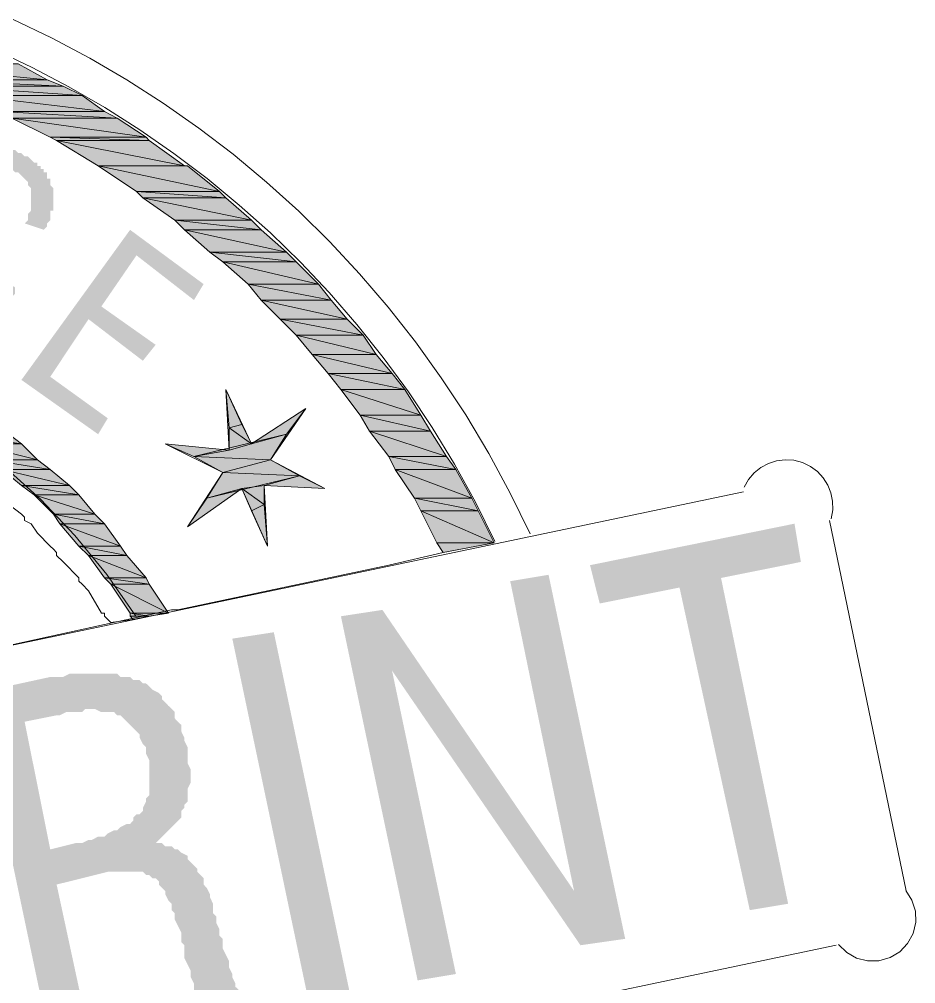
# Model space of a CAD drawing. Header units: millimetres. Extents: x 29 to 95071, y 20 to 67221.
# Drawn here: x 90740 to 92131, y 13120 to 14616 of the extents above; entities that cross this region are included whole.
import ezdxf

# ---------------------------------------------------------------- set-up
doc = ezdxf.new("R2010")
doc.units = ezdxf.units.MM

msp = doc.modelspace()

# ---------------------------------------------------------------- hatches: boundary and pattern name
h = msp.add_hatch(color=7)
h.paths.add_polyline_path([(90738.8, 14547.4), (90530.6, 14547.4), (90783.4, 14522.6)])
h.paths.add_polyline_path([(90530.6, 14547.4), (90783.4, 14522.6), (90595, 14522.6)])
h = msp.add_hatch(color=7)
h.paths.add_polyline_path([(90783.4, 14522.6), (90595, 14522.6), (90808.2, 14512.7)])
h.paths.add_polyline_path([(90595, 14522.6), (90808.2, 14512.7), (90624.8, 14512.7)])
h = msp.add_hatch(color=7)
h.paths.add_polyline_path([(90808.2, 14512.7), (90624.8, 14512.7), (90837.9, 14497.8)])
h.paths.add_polyline_path([(90624.8, 14512.7), (90837.9, 14497.8), (90664.4, 14497.8)])
h = msp.add_hatch(color=7)
h.paths.add_polyline_path([(90837.9, 14497.8), (90664.4, 14497.8), (90872.6, 14473)])
h.paths.add_polyline_path([(90664.4, 14497.8), (90872.6, 14473), (90709, 14473)])
h = msp.add_hatch(color=7)
h.paths.add_polyline_path([(90872.6, 14473), (90709, 14473), (90892.4, 14463.1)])
h.paths.add_polyline_path([(90709, 14473), (90892.4, 14463.1), (90728.9, 14463.1)])
h = msp.add_hatch(color=7)
h.paths.add_polyline_path([(90892.4, 14463.1), (90728.9, 14463.1), (90937, 14433.4)])
h.paths.add_polyline_path([(90728.9, 14463.1), (90937, 14433.4), (90788.4, 14433.4)])
h = msp.add_hatch(color=7)
h.paths.add_polyline_path([(90937, 14433.4), (90788.4, 14433.4), (90942, 14428.4)])
h.paths.add_polyline_path([(90788.4, 14433.4), (90942, 14428.4), (90798.3, 14428.4)])
h = msp.add_hatch(color=7)
h.paths.add_polyline_path([(90942, 14428.4), (90798.3, 14428.4), (90996.5, 14388.8)])
h.paths.add_polyline_path([(90798.3, 14428.4), (90996.5, 14388.8), (90862.7, 14388.8)])
h = msp.add_hatch(color=7)
h.dxf.hatch_style = 2
h.paths.add_polyline_path([(90709, 14215.3), (90733.8, 14200.4), (90733.8, 14195.5), (90733.8, 14190.5), (90728.9, 14185.6), (90723.9, 14180.6), (90723.9, 14175.6), (90719, 14170.7), (90714, 14165.7), (90709, 14160.8), (90709, 14155.8), (90704.1, 14155.8), (90704.1, 14150.9), (90699.1, 14150.9), (90699.1, 14145.9), (90694.2, 14145.9), (90689.2, 14140.9), (90684.3, 14136), (90679.3, 14136), (90674.4, 14131), (90669.4, 14131), (90664.4, 14131), (90659.5, 14131), (90659.5, 14126.1), (90654.5, 14126.1), (90649.6, 14126.1), (90644.6, 14126.1), (90639.7, 14126.1), (90634.7, 14126.1), (90634.7, 14131), (90629.7, 14131), (90624.8, 14131), (90619.8, 14131), (90614.9, 14136), (90609.9, 14136), (90605, 14140.9), (90600, 14140.9), (90600, 14145.9), (90595, 14145.9), (90590.1, 14145.9), (90590.1, 14150.9), (90585.1, 14150.9), (90585.1, 14155.8), (90580.2, 14155.8), (90580.2, 14160.8), (90575.2, 14165.7), (90575.2, 14170.7), (90570.3, 14170.7), (90570.3, 14175.6), (90570.3, 14180.6), (90570.3, 14185.6), (90565.3, 14190.5), (90565.3, 14195.5), (90565.3, 14200.4), (90565.3, 14205.4), (90565.3, 14210.3), (90565.3, 14215.3), (90565.3, 14220.3), (90565.3, 14225.2), (90570.3, 14230.2), (90570.3, 14235.1), (90570.3, 14240.1), (90570.3, 14245), (90570.3, 14250), (90575.2, 14250), (90575.2, 14254.9), (90575.2, 14259.9), (90575.2, 14264.9), (90580.2, 14264.9), (90580.2, 14269.8), (90580.2, 14274.8), (90580.2, 14279.7), (90585.1, 14279.7), (90585.1, 14284.7), (90590.1, 14289.6), (90590.1, 14294.6), (90590.1, 14299.6), (90595, 14304.5), (90595, 14309.5), (90600, 14309.5), (90600, 14314.4), (90600, 14319.4), (90605, 14324.3), (90605, 14329.3), (90609.9, 14334.3), (90614.9, 14339.2), (90614.9, 14344.2), (90619.8, 14349.1), (90624.8, 14354.1), (90624.8, 14359), (90624.8, 14364), (90629.7, 14364), (90629.7, 14368.9), (90634.7, 14368.9), (90634.7, 14373.9), (90639.7, 14378.9), (90644.6, 14383.8), (90649.6, 14388.8), (90649.6, 14393.7), (90654.5, 14393.7), (90659.5, 14398.7), (90664.4, 14403.6), (90669.4, 14403.6), (90674.4, 14408.6), (90679.3, 14408.6), (90679.3, 14413.6), (90684.3, 14413.6), (90689.2, 14413.6), (90694.2, 14413.6), (90699.1, 14418.5), (90704.1, 14418.5), (90709, 14418.5), (90714, 14418.5), (90714, 14413.6), (90719, 14413.6), (90723.9, 14413.6), (90728.9, 14413.6), (90733.8, 14413.6), (90738.8, 14408.6), (90743.7, 14408.6), (90748.7, 14403.6), (90753.7, 14403.6), (90758.6, 14398.7), (90763.6, 14393.7), (90768.5, 14393.7), (90768.5, 14388.8), (90773.5, 14388.8), (90773.5, 14383.8), (90778.4, 14383.8), (90778.4, 14378.9), (90783.4, 14378.9), (90783.4, 14373.9), (90783.4, 14368.9), (90788.4, 14368.9), (90788.4, 14364), (90788.4, 14359), (90793.3, 14354.1), (90793.3, 14349.1), (90793.3, 14344.2), (90793.3, 14339.2), (90793.3, 14334.3), (90793.3, 14329.3), (90793.3, 14324.3), (90793.3, 14319.4), (90788.4, 14319.4), (90788.4, 14314.4), (90788.4, 14309.5), (90788.4, 14304.5), (90783.4, 14299.6), (90783.4, 14294.6), (90778.4, 14289.6), (90748.7, 14299.6), (90753.7, 14304.5), (90753.7, 14309.5), (90753.7, 14314.4), (90758.6, 14319.4), (90758.6, 14324.3), (90758.6, 14329.3), (90758.6, 14334.3), (90758.6, 14339.2), (90758.6, 14344.2), (90758.6, 14349.1), (90758.6, 14354.1), (90753.7, 14359), (90753.7, 14364), (90748.7, 14368.9), (90743.7, 14373.9), (90738.8, 14378.9), (90733.8, 14378.9), (90728.9, 14383.8), (90723.9, 14383.8), (90719, 14383.8), (90714, 14383.8), (90714, 14388.8), (90709, 14383.8), (90704.1, 14383.8), (90699.1, 14383.8), (90694.2, 14383.8), (90694.2, 14378.9), (90689.2, 14378.9), (90684.3, 14378.9), (90684.3, 14373.9), (90679.3, 14373.9), (90679.3, 14368.9), (90674.4, 14368.9), (90674.4, 14364), (90669.4, 14364), (90669.4, 14359), (90664.4, 14359), (90664.4, 14354.1), (90659.5, 14349.1), (90654.5, 14344.2), (90654.5, 14339.2), (90649.6, 14339.2), (90649.6, 14334.3), (90649.6, 14329.3), (90644.6, 14324.3), (90639.7, 14319.4), (90639.7, 14314.4), (90634.7, 14309.5), (90634.7, 14304.5), (90629.7, 14299.6), (90629.7, 14294.6), (90624.8, 14289.6), (90624.8, 14284.7), (90619.8, 14279.7), (90619.8, 14274.8), (90614.9, 14269.8), (90614.9, 14264.9), (90609.9, 14259.9), (90609.9, 14254.9), (90609.9, 14250), (90605, 14245), (90605, 14240.1), (90605, 14235.1), (90605, 14230.2), (90600, 14230.2), (90600, 14225.2), (90600, 14220.3), (90600, 14215.3), (90600, 14210.3), (90600, 14205.4), (90600, 14200.4), (90600, 14195.5), (90600, 14190.5), (90605, 14185.6), (90605, 14180.6), (90609.9, 14175.6), (90614.9, 14170.7), (90619.8, 14165.7), (90624.8, 14165.7), (90629.7, 14160.8), (90634.7, 14160.8), (90639.7, 14160.8), (90644.6, 14155.8), (90649.6, 14155.8), (90654.5, 14160.8), (90659.5, 14160.8), (90664.4, 14160.8), (90669.4, 14165.7), (90674.4, 14165.7), (90674.4, 14170.7), (90679.3, 14170.7), (90679.3, 14175.6), (90684.3, 14175.6), (90684.3, 14180.6), (90689.2, 14180.6), (90689.2, 14185.6), (90694.2, 14190.5), (90699.1, 14195.5), (90699.1, 14200.4), (90704.1, 14200.4), (90704.1, 14205.4), (90704.1, 14210.3)])
h = msp.add_hatch(color=7)
h.paths.add_polyline_path([(91001.5, 14388.8), (90862.7, 14388.8)])
h.paths.add_polyline_path([(91001.5, 14388.8), (90862.7, 14388.8), (90996.5, 14388.8)])
h = msp.add_hatch(color=7)
h.paths.add_polyline_path([(91001.5, 14388.8), (90862.7, 14388.8), (91051, 14349.1)])
h.paths.add_polyline_path([(90862.7, 14388.8), (91051, 14349.1), (90922.2, 14349.1)])
h = msp.add_hatch(color=7)
h.paths.add_polyline_path([(91051, 14349.1), (90922.2, 14349.1), (91061, 14339.2)])
h.paths.add_polyline_path([(90922.2, 14349.1), (91061, 14339.2), (90932.1, 14339.2)])
h = msp.add_hatch(color=7)
h.paths.add_polyline_path([(91061, 14339.2), (90932.1, 14339.2), (91100.6, 14304.5)])
h.paths.add_polyline_path([(90932.1, 14339.2), (91100.6, 14304.5), (90981.7, 14304.5)])
h = msp.add_hatch(color=7)
h.paths.add_polyline_path([(91100.6, 14304.5), (90981.7, 14304.5), (91115.5, 14289.6)])
h.paths.add_polyline_path([(90981.7, 14304.5), (91115.5, 14289.6), (90996.5, 14289.6)])
h = msp.add_hatch(color=7)
h.dxf.hatch_style = 2
h.paths.add_polyline_path([(90743.7, 14056.7), (90912.3, 14289.6), (91026.3, 14205.4), (91011.4, 14180.6), (90922.2, 14250), (90867.7, 14170.7), (90951.9, 14111.2), (90932.1, 14086.4), (90847.8, 14150.9), (90788.4, 14061.6), (90877.6, 13997.2), (90862.7, 13972.4)])
h = msp.add_hatch(color=7)
h.paths.add_polyline_path([(91115.5, 14289.6), (90996.5, 14289.6), (91155.1, 14254.9)])
h.paths.add_polyline_path([(90996.5, 14289.6), (91155.1, 14254.9), (91036.2, 14254.9)])
h = msp.add_hatch(color=7)
h.paths.add_polyline_path([(91155.1, 14254.9), (91036.2, 14254.9), (91170, 14240.1)])
h.paths.add_polyline_path([(91036.2, 14254.9), (91170, 14240.1), (91056, 14240.1)])
h = msp.add_hatch(color=7)
h.paths.add_polyline_path([(91170, 14240.1), (91056, 14240.1), (91204.7, 14205.4)])
h.paths.add_polyline_path([(91056, 14240.1), (91204.7, 14205.4), (91095.7, 14205.4)])
h = msp.add_hatch(color=7)
h.paths.add_polyline_path([(91204.7, 14205.4), (91095.7, 14205.4), (91224.5, 14180.6)])
h.paths.add_polyline_path([(91095.7, 14205.4), (91224.5, 14180.6), (91115.5, 14180.6)])
h = msp.add_hatch(color=7)
h.paths.add_polyline_path([(91224.5, 14180.6), (91115.5, 14180.6), (91249.3, 14150.9)])
h.paths.add_polyline_path([(91115.5, 14180.6), (91249.3, 14150.9), (91145.2, 14150.9)])
h = msp.add_hatch(color=7)
h.paths.add_polyline_path([(91249.3, 14150.9), (91145.2, 14150.9), (91274.1, 14126.1)])
h.paths.add_polyline_path([(91145.2, 14150.9), (91274.1, 14126.1), (91170, 14126.1)])
h = msp.add_hatch(color=7)
h.paths.add_polyline_path([(91274.1, 14126.1), (91170, 14126.1), (91293.9, 14096.3)])
h.paths.add_polyline_path([(91170, 14126.1), (91293.9, 14096.3), (91194.8, 14096.3)])
h = msp.add_hatch(color=7)
h.paths.add_polyline_path([(91293.9, 14096.3), (91194.8, 14096.3), (91318.7, 14066.6)])
h.paths.add_polyline_path([(91194.8, 14096.3), (91318.7, 14066.6), (91219.6, 14066.6)])
h = msp.add_hatch(color=7)
h.paths.add_polyline_path([(91318.7, 14066.6), (91219.6, 14066.6), (91338.5, 14041.8)])
h.paths.add_polyline_path([(91219.6, 14066.6), (91338.5, 14041.8), (91239.4, 14041.8)])
h = msp.add_hatch(color=7)
h.dxf.hatch_style = 2
h.paths.add_polyline_path([(91061, 14041.8), (91085.7, 13987.3), (91065.9, 13982.3)])
h = msp.add_hatch(color=7)
h.paths.add_polyline_path([(91338.5, 14041.8), (91239.4, 14041.8), (91363.3, 14002.2)])
h.paths.add_polyline_path([(91239.4, 14041.8), (91363.3, 14002.2), (91269.1, 14002.2)])
h = msp.add_hatch(color=7)
h.dxf.hatch_style = 2
h.paths.add_polyline_path([(91184.9, 14012.1), (91155.1, 13972.4), (91100.6, 13957.6)])
h = msp.add_hatch(color=7)
h.paths.add_polyline_path([(91363.3, 14002.2), (91269.1, 14002.2), (91378.2, 13977.4)])
h.paths.add_polyline_path([(91269.1, 14002.2), (91378.2, 13977.4), (91284, 13977.4)])
h = msp.add_hatch(color=7)
h.paths.add_polyline_path([(91085.7, 13987.3), (91065.9, 13982.3), (91100.6, 13957.6)])
h.paths.add_polyline_path([(91065.9, 13982.3), (91100.6, 13957.6), (91065.9, 13947.6)])
h = msp.add_hatch(color=7)
h.paths.add_polyline_path([(90723.9, 13972.4), (90639.7, 13972.4), (90743.7, 13957.6)])
h.paths.add_polyline_path([(90639.7, 13972.4), (90743.7, 13957.6), (90669.4, 13957.6)])
h = msp.add_hatch(color=7)
h.paths.add_polyline_path([(91155.1, 13972.4), (91011.4, 13937.7), (91130.4, 13932.8)])
h.paths.add_polyline_path([(91011.4, 13937.7), (91130.4, 13932.8), (91056, 13912.9)])
h = msp.add_hatch(color=7)
h.paths.add_polyline_path([(91378.2, 13977.4), (91284, 13977.4), (91403, 13937.7)])
h.paths.add_polyline_path([(91284, 13977.4), (91403, 13937.7), (91313.7, 13937.7)])
h = msp.add_hatch(color=7)
h.paths.add_polyline_path([(90743.7, 13957.6), (90669.4, 13957.6), (90768.5, 13932.8)])
h.paths.add_polyline_path([(90669.4, 13957.6), (90768.5, 13932.8), (90694.2, 13932.8)])
h = msp.add_hatch(color=7)
h.dxf.hatch_style = 2
h.paths.add_polyline_path([(90966.8, 13957.6), (91065.9, 13947.6), (91011.4, 13937.7)])
h = msp.add_hatch(color=7)
h.paths.add_polyline_path([(91403, 13937.7), (91313.7, 13937.7), (91417.8, 13917.9)])
h.paths.add_polyline_path([(91313.7, 13937.7), (91417.8, 13917.9), (91323.7, 13917.9)])
h = msp.add_hatch(color=7)
h.paths.add_polyline_path([(90768.5, 13932.8), (90694.2, 13932.8), (90788.4, 13917.9)])
h.paths.add_polyline_path([(90694.2, 13932.8), (90788.4, 13917.9), (90714, 13917.9)])
h = msp.add_hatch(color=7)
h.paths.add_polyline_path([(91130.4, 13932.8), (91056, 13912.9), (91175, 13908)])
h.paths.add_polyline_path([(91056, 13912.9), (91175, 13908), (91031.2, 13873.3)])
h = msp.add_hatch(color=7)
h.paths.add_polyline_path([(90788.4, 13917.9), (90714, 13917.9), (90818.1, 13893.1)])
h.paths.add_polyline_path([(90714, 13917.9), (90818.1, 13893.1), (90743.7, 13893.1)])
h = msp.add_hatch(color=7)
h.dxf.hatch_style = 2
h.paths.add_polyline_path([(91120.4, 13893.1), (91175, 13908), (91214.6, 13888.2)])
h = msp.add_hatch(color=7)
h.paths.add_polyline_path([(91417.8, 13917.9), (91323.7, 13917.9), (91442.6, 13873.3)])
h.paths.add_polyline_path([(91323.7, 13917.9), (91442.6, 13873.3), (91353.4, 13873.3)])
h = msp.add_hatch(color=7)
h.paths.add_polyline_path([(90818.1, 13893.1), (90743.7, 13893.1), (90833, 13878.2)])
h.paths.add_polyline_path([(90743.7, 13893.1), (90833, 13878.2), (90763.6, 13878.2)])
h = msp.add_hatch(color=7)
h.dxf.hatch_style = 2
h.paths.add_polyline_path([(91085.7, 13888.2), (91120.4, 13893.1), (91120.4, 13863.4)])
h = msp.add_hatch(color=7)
h.paths.add_polyline_path([(90833, 13878.2), (90763.6, 13878.2), (90857.7, 13848.5)])
h.paths.add_polyline_path([(90763.6, 13878.2), (90857.7, 13848.5), (90793.3, 13848.5)])
h = msp.add_hatch(color=7)
h.dxf.hatch_style = 2
h.paths.add_polyline_path([(91031.2, 13873.3), (91085.7, 13888.2), (91001.5, 13828.7)])
h = msp.add_hatch(color=7)
h.paths.add_polyline_path([(91085.7, 13888.2), (91100.6, 13853.5), (91120.4, 13863.4)])
h.paths.add_polyline_path([(91100.6, 13853.5), (91120.4, 13863.4), (91125.4, 13798.9)])
h = msp.add_hatch(color=7)
h.paths.add_polyline_path([(91442.6, 13873.3), (91353.4, 13873.3), (91452.5, 13853.5)])
h.paths.add_polyline_path([(91353.4, 13873.3), (91452.5, 13853.5), (91363.3, 13853.5)])
h = msp.add_hatch(color=7)
h.paths.add_polyline_path([(90857.7, 13848.5), (90793.3, 13848.5), (90872.6, 13833.6)])
h.paths.add_polyline_path([(90793.3, 13848.5), (90872.6, 13833.6), (90803.2, 13833.6)])
h = msp.add_hatch(color=7)
h.paths.add_polyline_path([(91363.3, 13853.5), (91388.1, 13803.9), (91477.3, 13803.9)])
h.paths.add_polyline_path([(91388.1, 13803.9), (91477.3, 13803.9), (91398, 13789)])
h = msp.add_hatch(color=7)
h.dxf.hatch_style = 2
h.paths.add_polyline_path([(91363.3, 13853.5), (91452.5, 13853.5), (91477.3, 13803.9)])
h = msp.add_hatch(color=7)
h.paths.add_polyline_path([(90872.6, 13833.6), (90803.2, 13833.6), (90897.4, 13798.9)])
h.paths.add_polyline_path([(90803.2, 13833.6), (90897.4, 13798.9), (90833, 13798.9)])
h = msp.add_hatch(color=7)
h.dxf.hatch_style = 2
h.paths.add_polyline_path([(91873.8, 13233.9), (91764.8, 13734.5), (91640.9, 13709.7), (91626, 13769.2), (91943.2, 13833.6), (91953.1, 13774.2), (91829.2, 13749.4), (91933.3, 13243.8)])
h = msp.add_hatch(color=7)
h.paths.add_polyline_path([(90897.4, 13798.9), (90833, 13798.9), (90907.3, 13784.1)])
h.paths.add_polyline_path([(90833, 13798.9), (90907.3, 13784.1), (90847.8, 13784.1)])
h = msp.add_hatch(color=7)
h.paths.add_polyline_path([(90907.3, 13784.1), (90847.8, 13784.1), (90937, 13749.4)])
h.paths.add_polyline_path([(90847.8, 13784.1), (90937, 13749.4), (90872.6, 13749.4)])
h = msp.add_hatch(color=7)
h.dxf.hatch_style = 2
h.paths.add_polyline_path([(91358.4, 13124.9), (91239.4, 13689.9), (91303.8, 13699.8), (91601.2, 13263.6), (91502.1, 13744.4), (91561.6, 13754.3), (91680.5, 13189.3), (91611.1, 13179.4), (91318.7, 13605.6), (91417.8, 13134.8)])
h = msp.add_hatch(color=7)
h.paths.add_polyline_path([(90937, 13749.4), (90872.6, 13749.4), (90942, 13739.5)])
h.paths.add_polyline_path([(90872.6, 13749.4), (90942, 13739.5), (90882.5, 13739.5)])
h = msp.add_hatch(color=7)
h.paths.add_polyline_path([(90942, 13739.5), (90882.5, 13739.5), (90971.7, 13694.9)])
h.paths.add_polyline_path([(90882.5, 13739.5), (90971.7, 13694.9), (90912.3, 13694.9)])
h = msp.add_hatch(color=7)
h.paths.add_polyline_path([(90912.3, 13694.9), (90912.3, 13689.9), (90942, 13689.9)])
h.paths.add_polyline_path([(90912.3, 13689.9), (90942, 13689.9), (90917.2, 13684.9)])
h = msp.add_hatch(color=7)
h.dxf.hatch_style = 2
h.paths.add_polyline_path([(90912.3, 13694.9), (90971.7, 13694.9), (90942, 13689.9)])
h = msp.add_hatch(color=7)
h.dxf.hatch_style = 2
h.paths.add_polyline_path([(91189.8, 13090.2), (91070.9, 13655.2), (91135.3, 13665.1), (91254.3, 13100.1)])
h = msp.add_hatch(color=7)
h.paths.add_polyline_path([(90793.3, 13005.9), (90674.4, 13570.9), (90788.4, 13595.7), (90798.3, 13595.7), (90808.2, 13595.7), (90818.1, 13600.7), (90823, 13600.7), (90833, 13600.7), (90842.9, 13600.7), (90847.8, 13600.7), (90857.7, 13600.7), (90862.7, 13600.7), (90872.6, 13600.7), (90877.6, 13600.7), (90887.5, 13600.7), (90892.4, 13600.7), (90897.4, 13595.7), (90907.3, 13595.7), (90912.3, 13595.7), (90917.2, 13590.8), (90922.2, 13590.8), (90927.1, 13590.8), (90932.1, 13585.8), (90937, 13585.8), (90942, 13580.9), (90947, 13575.9), (90956.9, 13570.9), (90961.8, 13566), (90961.8, 13561), (90966.8, 13556.1), (90971.7, 13551.1), (90976.7, 13546.2), (90981.7, 13541.2), (90981.7, 13531.3), (90986.6, 13526.3), (90991.6, 13521.4), (90991.6, 13511.5), (90996.5, 13501.6), (90996.5, 13496.6), (91001.5, 13486.7), (91001.5, 13476.8), (91001.5, 13471.8), (91001.5, 13461.9), (91006.4, 13452), (91006.4, 13447), (91006.4, 13437.1), (91006.4, 13432.2), (91001.5, 13422.2), (91001.5, 13417.3), (91001.5, 13412.3), (91001.5, 13402.4), (90996.5, 13397.5), (90996.5, 13392.5), (90991.6, 13387.6), (90991.6, 13377.6), (90986.6, 13372.7), (90981.7, 13367.7), (90976.7, 13362.8), (90971.7, 13357.8), (90966.8, 13352.9), (90961.8, 13347.9), (90956.9, 13342.9), (90951.9, 13338), (90947, 13338), (90951.9, 13338), (90961.8, 13338), (90966.8, 13333), (90976.7, 13333), (90981.7, 13328.1), (90986.6, 13328.1), (90991.6, 13323.1), (91001.5, 13318.2), (91001.5, 13313.2), (91006.4, 13308.2), (91011.4, 13303.3), (91016.4, 13298.3), (91016.4, 13293.4), (91021.3, 13288.4), (91026.3, 13283.5), (91026.3, 13273.6), (91031.2, 13268.6), (91036.2, 13258.7), (91036.2, 13253.7), (91041.1, 13243.8), (91041.1, 13233.9), (91041.1, 13228.9), (91046.1, 13224), (91046.1, 13219), (91046.1, 13214.1), (91051, 13204.2), (91051, 13194.2), (91056, 13189.3), (91056, 13184.3), (91056, 13174.4), (91061, 13164.5), (91065.9, 13154.6), (91065.9, 13144.7), (91070.9, 13134.8), (91070.9, 13129.8), (91075.8, 13119.9), (91075.8, 13114.9), (91080.8, 13110), (91085.7, 13100.1), (91085.7, 13095.1), (91090.7, 13090.2), (91095.7, 13085.2), (91095.7, 13080.2), (91100.6, 13075.3), (91105.6, 13075.3), (91105.6, 13070.3), (91041.1, 13060.4), (91036.2, 13065.4), (91031.2, 13065.4), (91031.2, 13070.3), (91026.3, 13075.3), (91026.3, 13080.2), (91021.3, 13090.2), (91021.3, 13095.1), (91016.4, 13105), (91011.4, 13110), (91011.4, 13119.9), (91006.4, 13129.8), (91006.4, 13139.7), (91001.5, 13149.6), (90996.5, 13159.6), (90996.5, 13169.5), (90996.5, 13179.4), (90991.6, 13184.3), (90991.6, 13194.2), (90991.6, 13199.2), (90986.6, 13209.1), (90981.7, 13219), (90981.7, 13228.9), (90976.7, 13233.9), (90976.7, 13243.8), (90971.7, 13248.8), (90966.8, 13258.7), (90966.8, 13263.6), (90961.8, 13268.6), (90956.9, 13273.6), (90956.9, 13278.5), (90951.9, 13283.5), (90947, 13283.5), (90942, 13288.4), (90937, 13288.4), (90932.1, 13293.4), (90927.1, 13293.4), (90917.2, 13293.4), (90912.3, 13293.4), (90902.4, 13293.4), (90897.4, 13293.4), (90887.5, 13293.4), (90877.6, 13293.4), (90798.3, 13273.6), (90852.8, 13020.8)])
h.paths.add_polyline_path([(90788.4, 13328.1), (90828, 13338), (90837.9, 13338), (90847.8, 13342.9), (90852.8, 13342.9), (90862.7, 13347.9), (90872.6, 13347.9), (90877.6, 13352.9), (90887.5, 13357.8), (90892.4, 13357.8), (90897.4, 13362.8), (90907.3, 13367.7), (90912.3, 13367.7), (90917.2, 13372.7), (90917.2, 13377.6), (90922.2, 13382.6), (90927.1, 13382.6), (90932.1, 13387.6), (90932.1, 13392.5), (90937, 13402.4), (90937, 13407.4), (90942, 13412.3), (90942, 13417.3), (90942, 13427.2), (90942, 13432.2), (90942, 13442.1), (90942, 13452), (90942, 13456.9), (90942, 13466.9), (90937, 13476.8), (90937, 13486.7), (90932.1, 13491.6), (90927.1, 13501.6), (90927.1, 13506.5), (90922.2, 13511.5), (90917.2, 13516.4), (90912.3, 13521.4), (90907.3, 13526.3), (90902.4, 13531.3), (90897.4, 13536.2), (90892.4, 13536.2), (90887.5, 13541.2), (90877.6, 13541.2), (90872.6, 13541.2), (90867.7, 13541.2), (90857.7, 13546.2), (90852.8, 13546.2), (90842.9, 13546.2), (90837.9, 13541.2), (90828, 13541.2), (90818.1, 13541.2), (90813.1, 13541.2), (90803.2, 13536.2), (90798.3, 13536.2), (90748.7, 13526.3)])

# ---------------------------------------------------------------- linework, layer by layer
at = {"color": 7, "lineweight": 0}
for points in [[(91532.8, 13817.7), (91502, 13881.1), (91468.7, 13942.7), (91433.1, 14002.4), (91395.2, 14060.1), (91355, 14115.9), (91312.7, 14169.7), (91268.4, 14221.4), (91222.1, 14271), (91173.9, 14318.5), (91123.9, 14363.8), (91072.2, 14406.8), (91018.8, 14447.6), (90963.8, 14486.1), (90907.4, 14522.3), (90849.6, 14556.1), (90790.4, 14587.4), (90730, 14616.3)], [(91478, 13806.2), (91448, 13866.9), (91415.6, 13925.8), (91380.9, 13982.8), (91344.1, 14038.1), (91305.2, 14091.4), (91264.2, 14142.7), (91221.3, 14192.1), (91176.6, 14239.5), (91130, 14284.9), (91081.7, 14328.1), (91031.8, 14369.2), (90980.3, 14408.2), (90927.4, 14444.9), (90873, 14479.4), (90817.3, 14511.6), (90760.4, 14541.5), (90702.2, 14569)], [(91100.6, 13957.6), (91061, 14041.8), (91065.9, 13947.6)], [(91130.4, 13932.8), (91184.9, 14012.1), (91100.6, 13957.6)], [(91065.9, 13947.6), (90966.8, 13957.6), (91056, 13912.9)], [(90921, 13689.9), (90876, 13754.7), (90826.7, 13815.3), (90773.4, 13871.5), (90716.4, 13923)], [(91120.4, 13893.1), (91214.6, 13888.2), (91130.4, 13932.8)], [(92000, 13841.2), (92002.5, 13854.9), (92002.3, 13868.3), (91999.7, 13881.4), (91994.8, 13893.6), (91987.8, 13904.8), (91978.7, 13914.5), (91967.9, 13922.5), (91955.4, 13928.5), (91941.9, 13931.9), (91928.5, 13932.7), (91915.3, 13931.1), (91902.7, 13927.1), (91891.1, 13920.8), (91880.8, 13912.5), (91872, 13902.2), (91865.2, 13890.2)], [(91056, 13912.9), (91001.5, 13828.7), (91085.7, 13888.2)], [(91085.7, 13888.2), (91125.4, 13798.9), (91120.4, 13893.1)], [(88106.9, 13095.1), (91863.9, 13883.2)], [(91997.7, 13838.6), (92116.7, 13263.6)], [(92011.6, 13180.8), (92024.2, 13168.2), (92039.5, 13159.5), (92056.5, 13155.1), (92074.3, 13155.3), (92091.5, 13160.2), (92106.5, 13169.3), (92118.6, 13182), (92127.2, 13197.6), (92131.3, 13215), (92130.7, 13232.5), (92125.5, 13249.3), (92116, 13264.4)], [(92007.7, 13179.4), (88255.6, 12391.3)]]:
    msp.add_lwpolyline(points, dxfattribs=at)
for points in [[(90738.8, 14547.4), (90530.6, 14547.4), (90783.4, 14522.6)], [(90530.6, 14547.4), (90783.4, 14522.6), (90595, 14522.6)], [(90783.4, 14522.6), (90595, 14522.6), (90808.2, 14512.7)], [(90595, 14522.6), (90808.2, 14512.7), (90624.8, 14512.7)], [(90808.2, 14512.7), (90624.8, 14512.7), (90837.9, 14497.8)], [(90624.8, 14512.7), (90837.9, 14497.8), (90664.4, 14497.8)], [(90837.9, 14497.8), (90664.4, 14497.8), (90872.6, 14473)], [(90664.4, 14497.8), (90872.6, 14473), (90709, 14473)], [(90872.6, 14473), (90709, 14473), (90892.4, 14463.1)], [(90709, 14473), (90892.4, 14463.1), (90728.9, 14463.1)], [(90892.4, 14463.1), (90728.9, 14463.1), (90937, 14433.4)], [(90728.9, 14463.1), (90937, 14433.4), (90788.4, 14433.4)], [(90937, 14433.4), (90788.4, 14433.4), (90942, 14428.4)], [(90788.4, 14433.4), (90942, 14428.4), (90798.3, 14428.4)], [(90942, 14428.4), (90798.3, 14428.4), (90996.5, 14388.8)], [(90798.3, 14428.4), (90996.5, 14388.8), (90862.7, 14388.8)], [(91001.5, 14388.8), (90862.7, 14388.8)], [(91001.5, 14388.8), (90862.7, 14388.8), (90996.5, 14388.8)], [(91001.5, 14388.8), (90862.7, 14388.8), (91051, 14349.1)], [(90862.7, 14388.8), (91051, 14349.1), (90922.2, 14349.1)], [(91051, 14349.1), (90922.2, 14349.1), (91061, 14339.2)], [(90922.2, 14349.1), (91061, 14339.2), (90932.1, 14339.2)], [(91061, 14339.2), (90932.1, 14339.2), (91100.6, 14304.5)], [(90932.1, 14339.2), (91100.6, 14304.5), (90981.7, 14304.5)], [(91100.6, 14304.5), (90981.7, 14304.5), (91115.5, 14289.6)], [(90981.7, 14304.5), (91115.5, 14289.6), (90996.5, 14289.6)], [(91115.5, 14289.6), (90996.5, 14289.6), (91155.1, 14254.9)], [(90996.5, 14289.6), (91155.1, 14254.9), (91036.2, 14254.9)], [(91155.1, 14254.9), (91036.2, 14254.9), (91170, 14240.1)], [(91036.2, 14254.9), (91170, 14240.1), (91056, 14240.1)], [(91170, 14240.1), (91056, 14240.1), (91204.7, 14205.4)], [(91056, 14240.1), (91204.7, 14205.4), (91095.7, 14205.4)], [(91204.7, 14205.4), (91095.7, 14205.4), (91224.5, 14180.6)], [(91095.7, 14205.4), (91224.5, 14180.6), (91115.5, 14180.6)], [(91224.5, 14180.6), (91115.5, 14180.6), (91249.3, 14150.9)], [(91115.5, 14180.6), (91249.3, 14150.9), (91145.2, 14150.9)], [(91249.3, 14150.9), (91145.2, 14150.9), (91274.1, 14126.1)], [(91145.2, 14150.9), (91274.1, 14126.1), (91170, 14126.1)], [(91274.1, 14126.1), (91170, 14126.1), (91293.9, 14096.3)], [(91170, 14126.1), (91293.9, 14096.3), (91194.8, 14096.3)], [(91293.9, 14096.3), (91194.8, 14096.3), (91318.7, 14066.6)], [(91194.8, 14096.3), (91318.7, 14066.6), (91219.6, 14066.6)], [(91318.7, 14066.6), (91219.6, 14066.6), (91338.5, 14041.8)], [(91219.6, 14066.6), (91338.5, 14041.8), (91239.4, 14041.8)], [(91061, 14041.8), (91085.7, 13987.3), (91065.9, 13982.3)], [(91338.5, 14041.8), (91239.4, 14041.8), (91363.3, 14002.2)], [(91239.4, 14041.8), (91363.3, 14002.2), (91269.1, 14002.2)], [(91184.9, 14012.1), (91155.1, 13972.4), (91100.6, 13957.6)], [(91363.3, 14002.2), (91269.1, 14002.2), (91378.2, 13977.4)], [(91269.1, 14002.2), (91378.2, 13977.4), (91284, 13977.4)], [(91085.7, 13987.3), (91065.9, 13982.3), (91100.6, 13957.6)], [(91065.9, 13982.3), (91100.6, 13957.6), (91065.9, 13947.6)], [(90723.9, 13972.4), (90639.7, 13972.4), (90743.7, 13957.6)], [(90639.7, 13972.4), (90743.7, 13957.6), (90669.4, 13957.6)], [(91155.1, 13972.4), (91011.4, 13937.7), (91130.4, 13932.8)], [(91378.2, 13977.4), (91284, 13977.4), (91403, 13937.7)], [(91284, 13977.4), (91403, 13937.7), (91313.7, 13937.7)], [(90743.7, 13957.6), (90669.4, 13957.6), (90768.5, 13932.8)], [(90669.4, 13957.6), (90768.5, 13932.8), (90694.2, 13932.8)], [(90966.8, 13957.6), (91065.9, 13947.6), (91011.4, 13937.7)], [(91011.4, 13937.7), (91130.4, 13932.8), (91056, 13912.9)], [(91403, 13937.7), (91313.7, 13937.7), (91417.8, 13917.9)], [(91313.7, 13937.7), (91417.8, 13917.9), (91323.7, 13917.9)], [(90768.5, 13932.8), (90694.2, 13932.8), (90788.4, 13917.9)], [(90694.2, 13932.8), (90788.4, 13917.9), (90714, 13917.9)], [(91130.4, 13932.8), (91056, 13912.9), (91175, 13908)], [(90788.4, 13917.9), (90714, 13917.9), (90818.1, 13893.1)], [(90714, 13917.9), (90818.1, 13893.1), (90743.7, 13893.1)], [(91056, 13912.9), (91175, 13908), (91031.2, 13873.3)], [(91120.4, 13893.1), (91175, 13908), (91214.6, 13888.2)], [(91417.8, 13917.9), (91323.7, 13917.9), (91442.6, 13873.3)], [(91323.7, 13917.9), (91442.6, 13873.3), (91353.4, 13873.3)], [(90818.1, 13893.1), (90743.7, 13893.1), (90833, 13878.2)], [(90743.7, 13893.1), (90833, 13878.2), (90763.6, 13878.2)], [(91085.7, 13888.2), (91120.4, 13893.1), (91120.4, 13863.4)], [(90833, 13878.2), (90763.6, 13878.2), (90857.7, 13848.5)], [(90763.6, 13878.2), (90857.7, 13848.5), (90793.3, 13848.5)], [(91031.2, 13873.3), (91085.7, 13888.2), (91001.5, 13828.7)], [(91085.7, 13888.2), (91100.6, 13853.5), (91120.4, 13863.4)], [(90723.9, 13863.4), (90743.7, 13848.5)], [(91100.6, 13853.5), (91120.4, 13863.4), (91125.4, 13798.9)], [(91442.6, 13873.3), (91353.4, 13873.3), (91452.5, 13853.5)], [(91353.4, 13873.3), (91452.5, 13853.5), (91363.3, 13853.5)], [(90743.7, 13848.5), (90748.7, 13843.6)], [(90748.7, 13843.6), (90748.7, 13838.6)], [(90857.7, 13848.5), (90793.3, 13848.5), (90872.6, 13833.6)], [(90793.3, 13848.5), (90872.6, 13833.6), (90803.2, 13833.6)], [(91363.3, 13853.5), (91388.1, 13803.9), (91477.3, 13803.9)], [(91363.3, 13853.5), (91452.5, 13853.5), (91477.3, 13803.9)], [(90748.7, 13838.6), (90758.6, 13833.6)], [(90758.6, 13833.6), (90768.5, 13818.8)], [(90872.6, 13833.6), (90803.2, 13833.6), (90897.4, 13798.9)], [(90803.2, 13833.6), (90897.4, 13798.9), (90833, 13798.9)], [(90768.5, 13818.8), (90788.4, 13798.9)], [(90788.4, 13798.9), (90793.3, 13794)], [(90897.4, 13798.9), (90833, 13798.9), (90907.3, 13784.1)], [(90833, 13798.9), (90907.3, 13784.1), (90847.8, 13784.1)], [(91388.1, 13803.9), (91477.3, 13803.9), (91398, 13789)], [(90793.3, 13794), (90798.3, 13789)], [(90798.3, 13789), (90798.3, 13784.1)], [(90798.3, 13784.1), (90808.2, 13774.2)], [(90907.3, 13784.1), (90847.8, 13784.1), (90937, 13749.4)], [(90847.8, 13784.1), (90937, 13749.4), (90872.6, 13749.4)], [(91398, 13789), (91313.7, 13769.2)], [(90808.2, 13774.2), (90833, 13749.4)], [(91313.7, 13769.2), (90986.6, 13699.8)], [(90833, 13749.4), (90833, 13744.4)], [(90833, 13744.4), (90837.9, 13739.5)], [(90837.9, 13739.5), (90847.8, 13729.6)], [(90937, 13749.4), (90872.6, 13749.4), (90942, 13739.5)], [(90872.6, 13749.4), (90942, 13739.5), (90882.5, 13739.5)], [(90942, 13739.5), (90882.5, 13739.5), (90971.7, 13694.9)], [(90882.5, 13739.5), (90971.7, 13694.9), (90912.3, 13694.9)], [(90847.8, 13729.6), (90867.7, 13694.9)], [(90976.7, 13699.8), (90659.5, 13630.4)], [(90867.7, 13694.9), (90872.6, 13694.9)], [(90872.6, 13694.9), (90872.6, 13689.9)], [(90912.3, 13694.9), (90912.3, 13689.9), (90942, 13689.9)], [(90912.3, 13694.9), (90971.7, 13694.9), (90942, 13689.9)], [(90986.6, 13699.8), (90976.7, 13699.8)], [(90872.6, 13689.9), (90877.6, 13684.9)], [(90877.6, 13684.9), (90882.5, 13680)], [(90882.5, 13680), (90917.2, 13684.9)], [(90912.3, 13689.9), (90942, 13689.9), (90917.2, 13684.9)]]:
    msp.add_lwpolyline(points, close=True, dxfattribs=at)

doc.saveas('drawing.dxf')
